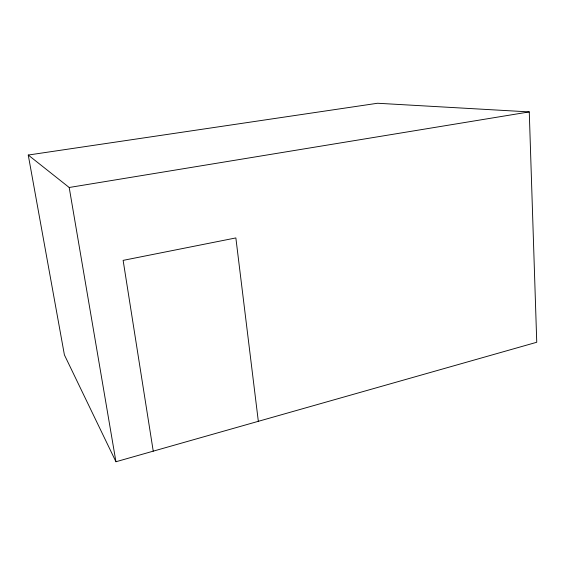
<?xml version="1.0" encoding="UTF-8"?>
<svg xmlns="http://www.w3.org/2000/svg" width="565" height="565" viewBox="0 0 565 565"><rect width="100%" height="100%" fill="white"/><g stroke="black" fill="none" stroke-linecap="round" stroke-linejoin="round"><path stroke-width="0.85" d="M115.945 461.746L536.75 342.263L529.264 111.905L377.554 103.254L28.25 155.043L64.403 354.891L115.945 461.746L69.198 187.488L28.25 155.043M69.198 187.488L529.264 111.905M153.235 451.152L123.128 260.373L235.859 237.929L258.332 421.313"/></g></svg>
